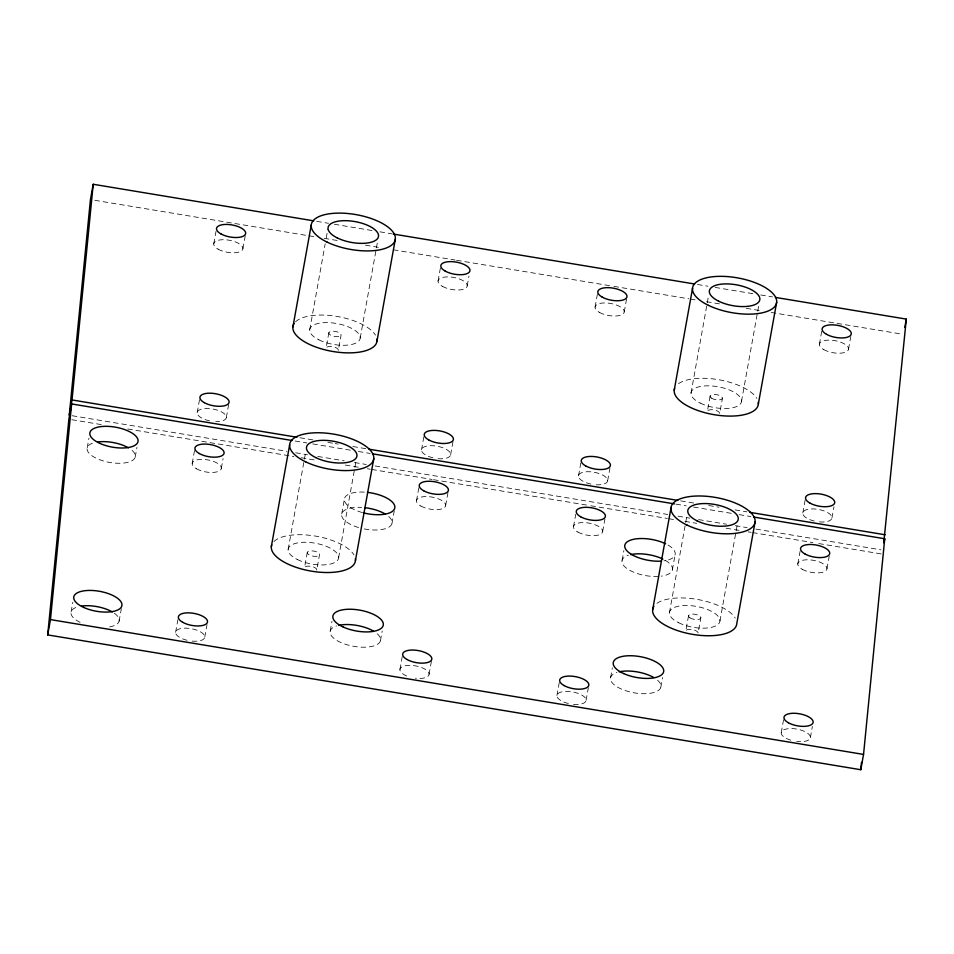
<?xml version="1.0" encoding="UTF-8"?>
<svg xmlns="http://www.w3.org/2000/svg" width="954" height="954" viewBox="0 0 954 954"><rect width="100%" height="100%" fill="white"/><g stroke="black" fill="none" stroke-linecap="round" stroke-linejoin="round"><path stroke-width="0.72" stroke-dasharray="4.77 3.58" d="M87.208 447.831L88.96 438.101M71.085 611.919L72.838 602.189M135.206 457.073L136.959 447.343M119.095 621.173L121.349 608.664M213.756 243.842L216.009 231.333M197.18 412.629L199.684 398.724M192.183 463.501L194.688 449.596M242.912 248.672L245.416 234.779M175.608 632.275L177.861 619.766M226.348 417.458L228.841 403.554M221.352 468.331L223.093 458.6M204.776 637.117L207.018 624.608M309.716 329.774L325.183 243.854M326.232 238.023L327.794 229.294M288.144 549.432L304.135 460.591M304.398 459.136L305.447 453.317M328.868 332.624L326.113 347.912A6.261 2.588 10.2 0 1 333.232 346.815A6.261 2.588 10.2 0 1 338.288 350.583L341.043 335.295A6.261 2.588 10.2 0 0 332.791 331.181A6.261 2.588 10.2 0 0 331.026 335.391A6.261 2.588 10.2 0 0 341.043 335.295M307.295 552.271L304.541 567.57A6.261 2.588 10.2 0 1 311.66 566.473A6.261 2.588 10.2 0 1 316.716 570.242L319.471 554.954A6.261 2.588 10.2 0 0 311.231 550.84A6.261 2.588 10.2 0 0 309.454 555.049A6.261 2.588 10.2 0 0 319.471 554.954M360.183 338.145L376.174 249.304M376.436 247.849L377.486 242.03M341.735 513.824L344.489 498.537M338.61 557.792L355.914 461.676M330.227 631.035L331.98 621.304M391.975 523.507L394.229 510.998M438.065 281.036L440.557 267.132M380.467 640.718L382.208 630.988M421.489 449.823L423.981 435.918M416.493 500.695L418.997 486.79M467.221 285.866L468.974 276.135M399.917 669.469L402.421 655.577M450.646 454.653L453.15 440.748M445.649 505.525L448.153 491.62M429.073 674.311L431.578 660.406M595.069 307.069L597.574 293.164M578.494 475.855L581.248 460.567M573.497 526.727L575.751 514.218M624.238 311.91L626.73 298.006M556.921 695.514L559.426 681.609M607.662 480.685L609.904 468.175M602.666 531.557L604.908 519.048M586.09 700.343L588.332 687.834M622.115 560.32L623.868 550.589M610.608 677.531L612.349 667.8M691.03 393L707.021 304.171M707.284 302.716L708.333 296.885M672.355 569.991L675.098 554.703M669.458 612.659L685.449 523.818M685.711 522.363L686.761 516.543M710.098 396.16L707.343 411.448A6.261 2.588 10.2 0 1 713.771 409.898A6.261 2.588 10.2 0 1 719.686 413.499L722.44 398.212M660.836 687.202L662.589 677.471M688.526 615.819L685.771 631.107A6.261 2.588 10.2 0 1 692.199 629.557A6.261 2.588 10.2 0 1 698.113 633.158L700.868 617.858M741.496 401.372L757.488 312.542M757.75 311.076L758.8 305.256M719.936 621.018L737.227 524.915M819.379 344.263L821.883 330.358M802.803 513.049L805.558 497.749M797.806 563.921L800.06 551.412M848.535 349.104L850.789 336.583M781.231 732.696L783.985 717.408M831.96 517.879L833.963 506.765M826.963 568.751L829.217 556.242M810.387 737.537L812.391 726.411M316.692 221.34L328.462 223.296M334.341 224.262L372.573 230.606M379.919 231.822L391.677 233.778M697.517 284.483L707.808 286.188M715.154 287.416L754.852 293.999M760.732 294.965L772.501 296.921M94.863 200.304L315.416 236.878M324.241 238.333L340.411 241.016M365.406 245.166L381.576 247.849M393.346 249.793L455.094 260.037M456.561 260.275L612.42 286.128M613.887 286.367L688.883 298.805M690.35 299.043L696.229 300.021M706.52 301.726L719.757 303.921M746.219 308.309L762.401 310.992M771.214 312.459L902.079 334.15M299.926 437.743L313.162 439.937M327.866 442.37L333.745 443.348M335.212 443.586L338.157 444.075M352.861 446.52L366.086 448.714M680.739 500.886L695.442 503.318M708.679 505.513L718.97 507.218M735.14 509.901L746.91 511.857M295.12 440.998L306.89 442.942M312.769 443.92L351 450.264M358.346 451.481L370.104 453.424M675.945 504.141L686.236 505.847M693.582 507.063L731.813 513.407M739.159 514.623L750.929 516.579M72.218 415.729L286.88 451.325M295.704 452.78L307.462 454.736M317.754 456.441L344.227 460.83M354.518 462.535L366.276 464.491M375.101 465.946L667.705 514.468M677.996 516.174L689.754 518.129M698.578 519.584L726.519 524.223M735.331 525.678L747.101 527.634M755.914 529.1L880.9 549.814M71.824 419.712L101.231 424.59M127.693 428.978L208.556 442.394M210.035 442.632L293.844 456.525M301.19 457.753L317.372 460.436M345.3 465.063L360.004 467.496M367.362 468.724L370.295 469.213M371.774 469.451L432.055 479.445M433.521 479.695L589.381 505.537M590.848 505.775L667.311 518.451M668.778 518.702L674.657 519.68M684.948 521.385L696.718 523.329M726.125 528.206L740.829 530.651M748.174 531.867L751.12 532.356M752.587 532.594L812.868 542.587M818.759 543.565L881.973 554.047M295.49 321.892A42.656 17.613 10.2 0 1 336.679 316.37A42.656 17.613 10.2 0 1 375.482 335.152M678.544 383.663A42.656 17.613 10.2 0 1 720.198 379.99A42.656 17.613 10.2 0 1 756.796 398.378M814.263 521.051A14.787 6.106 10.2 0 1 805.725 510.008A14.787 6.106 10.2 0 1 830.23 514.433A14.787 6.106 10.2 0 1 818.305 521.778M590.955 484.083A14.787 6.106 10.2 0 1 580.843 473.077A14.787 6.106 10.2 0 1 605.408 476.797A14.787 6.106 10.2 0 1 595.022 484.692M432.949 457.813A14.787 6.106 10.2 0 1 424.208 446.866A14.787 6.106 10.2 0 1 448.571 450.908A14.787 6.106 10.2 0 1 438.005 458.659M209.642 420.857A14.787 6.106 10.2 0 1 199.171 410.041A14.787 6.106 10.2 0 1 223.319 412.975A14.787 6.106 10.2 0 1 215.699 421.585M668.015 545.044A25.591 10.566 10.2 0 1 663.972 560.857M362.329 512.548A25.591 10.566 10.2 0 1 344.442 498.751A25.591 10.566 10.2 0 1 366.419 492.276M273.917 541.55A42.656 17.613 10.2 0 1 315.106 536.029A42.656 17.613 10.2 0 1 353.91 554.811M656.972 603.322A42.656 17.613 10.2 0 1 698.626 599.649A42.656 17.613 10.2 0 1 735.224 618.037M114.301 613.207A24.458 10.1 10.2 0 1 108.47 627.052M80.124 622.354A24.458 10.1 10.2 0 1 77.143 607.042M132.093 450.431A24.458 10.1 10.2 0 1 125.415 462.833A24.458 10.1 10.2 0 1 93.289 456.644A24.458 10.1 10.2 0 1 93.265 442.942M377.2 633.754A25.591 10.566 10.2 0 1 370.2 646.74A25.591 10.566 10.2 0 1 336.595 640.265A25.591 10.566 10.2 0 1 336.559 625.931M388.719 516.543A25.591 10.566 10.2 0 1 387.896 527.705A25.591 10.566 10.2 0 1 363.712 528.826M358.573 527.55A25.591 10.566 10.2 0 1 341.651 514.266A25.591 10.566 10.2 0 1 361.578 507.409M657.58 680.25A25.591 10.566 10.2 0 1 650.58 693.236A25.591 10.566 10.2 0 1 616.964 686.761A25.591 10.566 10.2 0 1 616.94 672.415M665.26 560.332A25.591 10.566 10.2 0 1 661.229 576.156M658.487 576.419A25.591 10.566 10.2 0 1 627.124 568.656A25.591 10.566 10.2 0 1 628.447 555.204M790.735 740.173A14.787 6.106 10.2 0 1 785.023 729.345A14.787 6.106 10.2 0 1 808.968 734.389A14.787 6.106 10.2 0 1 796.733 741.437M568.381 703.503A14.787 6.106 10.2 0 1 559.855 692.473A14.787 6.106 10.2 0 1 584.349 696.897A14.787 6.106 10.2 0 1 572.436 704.243M406.69 675.957A14.787 6.106 10.2 0 1 405.188 665.749A14.787 6.106 10.2 0 1 428.06 671.616A14.787 6.106 10.2 0 1 415.419 678.211M187.067 640.277A14.787 6.106 10.2 0 1 178.541 629.246A14.787 6.106 10.2 0 1 203.035 633.671A14.787 6.106 10.2 0 1 191.122 641.016M823.755 349.593A14.787 6.106 10.2 0 0 848.094 350.309A14.787 6.106 10.2 0 0 830.016 340.137A14.787 6.106 10.2 0 0 823.755 349.593M599.458 312.399A14.787 6.106 10.2 0 0 623.785 313.115A14.787 6.106 10.2 0 0 605.718 302.943A14.787 6.106 10.2 0 0 599.458 312.399M442.441 286.367A14.787 6.106 10.2 0 0 466.78 287.082A14.787 6.106 10.2 0 0 448.702 276.91A14.787 6.106 10.2 0 0 442.441 286.367M218.132 249.173A14.787 6.106 10.2 0 0 242.471 249.888A14.787 6.106 10.2 0 0 224.405 239.716A14.787 6.106 10.2 0 0 218.132 249.173M700.188 403.053A25.591 10.566 10.2 0 0 741.175 402.66A25.591 10.566 10.2 0 0 707.439 385.833A25.591 10.566 10.2 0 0 700.188 403.053M711.517 398.152A6.261 2.588 10.2 0 0 722.059 398.951A6.261 2.588 10.2 0 0 715.238 394.455A6.261 2.588 10.2 0 0 711.517 398.152M318.874 339.827A25.591 10.566 10.2 0 0 359.861 339.433A25.591 10.566 10.2 0 0 326.125 322.607A25.591 10.566 10.2 0 0 318.874 339.827M802.183 569.252A14.787 6.106 10.2 0 0 826.522 569.967A14.787 6.106 10.2 0 0 808.443 559.795A14.787 6.106 10.2 0 0 802.183 569.252M577.885 532.058A14.787 6.106 10.2 0 0 602.212 532.773A14.787 6.106 10.2 0 0 584.146 522.601A14.787 6.106 10.2 0 0 577.885 532.058M420.869 506.025A14.787 6.106 10.2 0 0 445.208 506.741A14.787 6.106 10.2 0 0 427.13 496.569A14.787 6.106 10.2 0 0 420.869 506.025M196.572 468.831A14.787 6.106 10.2 0 0 220.899 469.547A14.787 6.106 10.2 0 0 202.832 459.375A14.787 6.106 10.2 0 0 196.572 468.831M678.616 622.712A25.591 10.566 10.2 0 0 719.602 622.318A25.591 10.566 10.2 0 0 685.878 605.492A25.591 10.566 10.2 0 0 678.616 622.712M689.945 617.81A6.261 2.588 10.2 0 0 700.486 618.609A6.261 2.588 10.2 0 0 693.665 614.102A6.261 2.588 10.2 0 0 689.945 617.81M297.302 559.485A25.591 10.566 10.2 0 0 338.288 559.08A25.591 10.566 10.2 0 0 304.553 542.266A25.591 10.566 10.2 0 0 297.302 559.485"/><path stroke-width="1.43" d="M753.863 517.068L884.728 538.76L863.549 754.423L860.794 769.723L47.7 634.899L68.879 419.223L71.633 403.936L292.186 440.509M47.7 634.899L50.455 619.599L71.633 403.936M93.206 184.277L90.451 199.577L69.272 415.24L72.027 399.953L93.206 184.277L313.759 220.851M860.794 769.723L861.522 762.329M883.869 541.717L906.3 319.101L775.435 297.409M292.902 326.983L311.242 225.049M271.33 546.642L289.67 444.695M377.009 340.936L395.35 238.989M355.437 560.582L373.777 458.647M674.216 390.21L692.556 288.275M652.643 609.868L670.984 507.922M758.323 404.162L776.663 302.215M755.091 521.874L736.75 623.809A42.656 17.613 10.2 0 1 688.585 633.599A42.656 17.613 10.2 0 1 653.919 606.362M904.797 327.449L906.3 319.101M883.976 542.933L884.728 538.76M393.155 234.016L694.572 283.994M72.027 399.953L296.98 437.254M369.031 449.203L677.805 500.397M749.844 512.346L885.121 534.777M373.05 453.913L674.466 503.891M50.455 619.599L863.549 754.423M376.961 339.052A42.656 17.613 10.2 0 1 331.026 351.155A42.656 17.613 10.2 0 1 294.178 323.478M758.275 402.278A42.656 17.613 10.2 0 1 714.546 414.763A42.656 17.613 10.2 0 1 674.621 388.409M661.229 561.131A25.591 10.566 10.2 0 1 629.258 552.915A25.591 10.566 10.2 0 1 632.681 539.499A25.591 10.566 10.2 0 1 665.654 543.792M367.469 492.383A25.591 10.566 10.2 0 1 394.777 507.993A25.591 10.566 10.2 0 1 363.343 512.823M355.389 558.71A42.656 17.613 10.2 0 1 311.66 571.196A42.656 17.613 10.2 0 1 271.735 544.841M81.722 606.04A24.458 10.1 10.2 0 1 112.322 611.931M97.833 441.952A24.458 10.1 10.2 0 1 128.432 447.843M338.825 625.323A25.591 10.566 10.2 0 1 373.372 631.047M364.714 507.671A25.591 10.566 10.2 0 1 384.879 513.836M619.206 671.819A25.591 10.566 10.2 0 1 653.752 677.543M630.713 554.608A25.591 10.566 10.2 0 1 662.899 559.08M204.311 402.66A14.787 6.106 10.2 0 0 228.65 403.387A14.787 6.106 10.2 0 0 210.584 393.203A14.787 6.106 10.2 0 0 204.311 402.66M220.887 233.885A14.787 6.106 10.2 0 0 245.226 234.601A14.787 6.106 10.2 0 0 227.159 224.428A14.787 6.106 10.2 0 0 220.887 233.885M445.196 271.079A14.787 6.106 10.2 0 0 469.535 271.795A14.787 6.106 10.2 0 0 451.457 261.623A14.787 6.106 10.2 0 0 445.196 271.079M428.62 439.854A14.787 6.106 10.2 0 0 452.959 440.581A14.787 6.106 10.2 0 0 434.881 430.397A14.787 6.106 10.2 0 0 428.62 439.854M585.625 465.886A14.787 6.106 10.2 0 0 609.964 466.613A14.787 6.106 10.2 0 0 591.897 456.441A14.787 6.106 10.2 0 0 585.625 465.886M602.201 297.111A14.787 6.106 10.2 0 0 626.539 297.827A14.787 6.106 10.2 0 0 608.473 287.655A14.787 6.106 10.2 0 0 602.201 297.111M826.51 334.305A14.787 6.106 10.2 0 0 850.849 335.021A14.787 6.106 10.2 0 0 832.77 324.849A14.787 6.106 10.2 0 0 826.51 334.305M809.934 503.08A14.787 6.106 10.2 0 0 834.273 503.807A14.787 6.106 10.2 0 0 816.195 493.623A14.787 6.106 10.2 0 0 809.934 503.08M708.488 305.375A42.656 17.613 10.2 0 0 776.258 304.016A42.656 17.613 10.2 0 0 719.077 276.35A42.656 17.613 10.2 0 0 708.488 305.375M718.529 301.118A25.591 10.566 10.2 0 0 759.515 300.725A25.591 10.566 10.2 0 0 725.791 283.898A25.591 10.566 10.2 0 0 718.529 301.118M327.174 242.137A42.656 17.613 10.2 0 0 394.944 240.79A42.656 17.613 10.2 0 0 337.764 213.124A42.656 17.613 10.2 0 0 327.174 242.137M337.215 237.892A25.591 10.566 10.2 0 0 378.201 237.486A25.591 10.566 10.2 0 0 344.466 220.672A25.591 10.566 10.2 0 0 337.215 237.892M83.678 607.436A24.458 10.1 10.2 0 0 121.85 605.873A24.458 10.1 10.2 0 0 88.006 590.454A24.458 10.1 10.2 0 0 83.678 607.436M99.788 443.348A24.458 10.1 10.2 0 0 137.96 441.785A24.458 10.1 10.2 0 0 104.129 426.355A24.458 10.1 10.2 0 0 99.788 443.348M623.642 673.548A25.591 10.566 10.2 0 0 663.59 671.914A25.591 10.566 10.2 0 0 628.185 655.768A25.591 10.566 10.2 0 0 623.642 673.548M343.273 627.052A25.591 10.566 10.2 0 0 383.21 625.419A25.591 10.566 10.2 0 0 347.805 609.272A25.591 10.566 10.2 0 0 343.273 627.052M182.739 622.318A14.787 6.106 10.2 0 0 207.078 623.034A14.787 6.106 10.2 0 0 189.011 612.862A14.787 6.106 10.2 0 0 182.739 622.318M199.314 453.532A14.787 6.106 10.2 0 0 223.653 454.259A14.787 6.106 10.2 0 0 205.587 444.075A14.787 6.106 10.2 0 0 199.314 453.532M423.624 490.726A14.787 6.106 10.2 0 0 447.963 491.453A14.787 6.106 10.2 0 0 429.884 481.269A14.787 6.106 10.2 0 0 423.624 490.726M407.048 659.512A14.787 6.106 10.2 0 0 431.387 660.228A14.787 6.106 10.2 0 0 413.309 650.056A14.787 6.106 10.2 0 0 407.048 659.512M564.052 685.544A14.787 6.106 10.2 0 0 588.391 686.272A14.787 6.106 10.2 0 0 570.325 676.088A14.787 6.106 10.2 0 0 564.052 685.544M580.628 516.758A14.787 6.106 10.2 0 0 604.967 517.485A14.787 6.106 10.2 0 0 586.901 507.313A14.787 6.106 10.2 0 0 580.628 516.758M804.937 553.952A14.787 6.106 10.2 0 0 829.276 554.679A14.787 6.106 10.2 0 0 811.198 544.495A14.787 6.106 10.2 0 0 804.937 553.952M788.362 722.738A14.787 6.106 10.2 0 0 812.701 723.454A14.787 6.106 10.2 0 0 794.622 713.282A14.787 6.106 10.2 0 0 788.362 722.738M686.916 525.022A42.656 17.613 10.2 0 0 754.686 523.674A42.656 17.613 10.2 0 0 697.505 495.997A42.656 17.613 10.2 0 0 686.916 525.022M696.957 520.777A25.591 10.566 10.2 0 0 737.943 520.371A25.591 10.566 10.2 0 0 704.219 503.557A25.591 10.566 10.2 0 0 696.957 520.777M305.602 461.796A42.656 17.613 10.2 0 0 373.372 460.448A42.656 17.613 10.2 0 0 316.191 432.77A42.656 17.613 10.2 0 0 305.602 461.796M315.643 457.55A25.591 10.566 10.2 0 0 356.629 457.145A25.591 10.566 10.2 0 0 322.905 440.331A25.591 10.566 10.2 0 0 315.643 457.55"/></g></svg>
